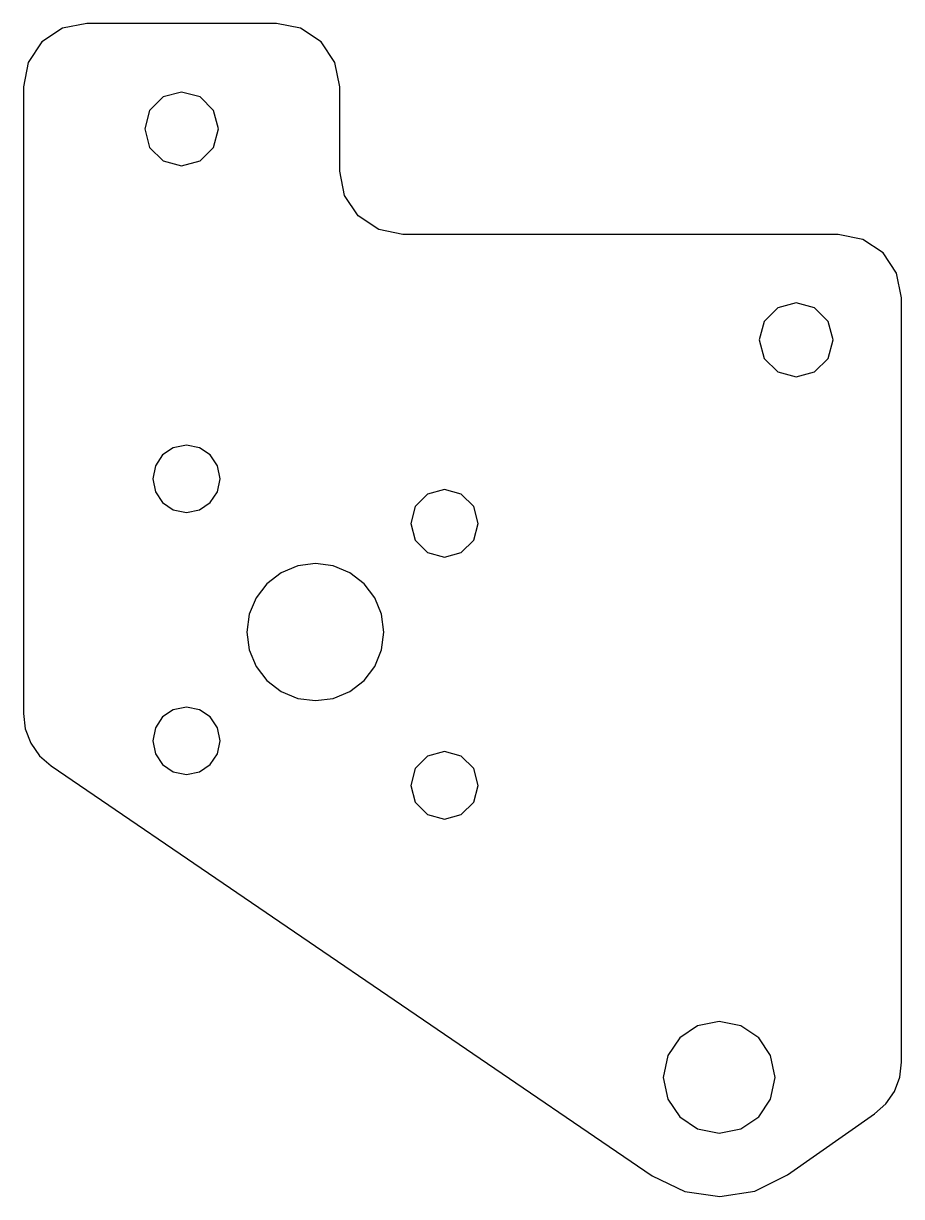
# Model space of a CAD drawing. Extents: x 33.9 to 75.5, y 212 to 267.6.
import ezdxf

# ---------------------------------------------------------------- set-up
doc = ezdxf.new("R2010")
doc.units = 0

msp = doc.modelspace()

# ---------------------------------------------------------------- linework, layer by layer
at = {"color": 7}
for points in [[(48.880052, 264.598283), (48.651692, 265.746333), (48.001375, 266.719603), (47.028106, 267.369922), (45.880056, 267.598283), (36.880067, 267.598283), (35.732017, 267.369922), (34.758748, 266.719603), (34.108431, 265.746333), (33.880071, 264.598283), (33.880071, 234.88323), (33.96953, 234.155891), (34.227832, 233.481216), (34.63986, 232.887801), (35.190495, 232.404246), (63.698002, 212.974673), (65.249874, 212.23338), (66.915687, 211.993531), (68.57834, 212.254387), (70.120732, 213.015207), (74.250749, 215.907073), (74.788885, 216.390252), (75.19105, 216.979279), (75.442882, 217.646565), (75.530018, 218.36452), (75.530018, 254.598315), (75.294257, 255.766042), (74.651332, 256.719619), (73.697751, 257.362537), (72.530022, 257.59829), (51.880047, 257.59829), (50.731997, 257.826651), (49.758728, 258.47697), (49.108411, 259.45024), (48.880052, 260.59829), (48.880052, 264.598283)], [(43.13006, 262.5983), (42.895604, 263.473299), (42.255061, 264.113843), (41.380062, 264.348298), (40.505062, 264.113843), (39.864519, 263.473299), (39.630063, 262.5983), (39.864519, 261.723301), (40.505062, 261.082757), (41.380062, 260.848301), (42.255061, 261.082757), (42.895604, 261.723301), (43.13006, 262.5983), (43.13006, 262.5983)], [(72.280022, 252.598306), (72.045567, 253.473305), (71.405023, 254.113848), (70.530024, 254.348304), (69.655026, 254.113848), (69.014482, 253.473305), (68.780027, 252.598306), (69.014482, 251.723307), (69.655026, 251.082763), (70.530024, 250.848308), (71.405023, 251.082763), (72.045567, 251.723307), (72.280022, 252.598306), (72.280022, 252.598306)], [(43.210768, 246.014978), (43.084503, 246.637179), (42.74149, 247.145158), (42.233117, 247.487586), (41.610771, 247.613136), (40.988426, 247.487586), (40.480053, 247.145158), (40.137039, 246.637179), (40.010774, 246.014978), (40.137039, 245.392778), (40.480053, 244.884799), (40.988426, 244.54237), (41.610771, 244.41682), (42.233117, 244.54237), (42.74149, 244.884799), (43.084503, 245.392778), (43.210768, 246.014978), (43.210768, 246.014978)], [(55.449333, 243.90141), (55.234974, 244.701409), (54.649334, 245.287049), (53.849334, 245.501408), (53.049335, 245.287049), (52.463695, 244.701409), (52.249336, 243.90141), (52.463695, 243.101411), (53.049335, 242.515771), (53.849334, 242.301411), (54.649334, 242.515771), (55.234974, 243.101411), (55.449333, 243.90141), (55.449333, 243.90141)], [(50.98005, 238.748312), (50.867549, 239.596293), (50.544633, 240.37331), (50.033175, 241.041472), (49.355052, 241.562891), (48.564428, 241.889454), (47.730054, 241.998308), (46.895679, 241.889454), (46.105056, 241.562891), (45.426932, 241.041472), (44.915474, 240.37331), (44.592558, 239.596293), (44.480058, 238.748312), (44.592558, 237.90033), (44.915474, 237.123314), (45.426932, 236.455151), (46.105056, 235.933733), (46.895679, 235.60717), (47.730054, 235.498316), (48.564428, 235.60717), (49.355052, 235.933733), (50.033175, 236.455151), (50.544633, 237.123314), (50.867549, 237.90033), (50.98005, 238.748312), (50.98005, 238.748312)], [(43.210768, 233.59524), (43.084503, 234.217441), (42.74149, 234.72542), (42.233117, 235.067849), (41.610771, 235.193398), (40.988426, 235.067849), (40.480053, 234.72542), (40.137039, 234.217441), (40.010774, 233.59524), (40.137039, 232.97304), (40.480053, 232.465061), (40.988426, 232.122632), (41.610771, 231.997083), (42.233117, 232.122632), (42.74149, 232.465061), (43.084503, 232.97304), (43.210768, 233.59524), (43.210768, 233.59524)], [(55.449333, 231.481672), (55.234974, 232.281671), (54.649334, 232.867311), (53.849334, 233.08167), (53.049335, 232.867311), (52.463695, 232.281671), (52.249336, 231.481672), (52.463695, 230.681673), (53.049335, 230.096033), (53.849334, 229.881674), (54.649334, 230.096033), (55.234974, 230.681673), (55.449333, 231.481672), (55.449333, 231.481672)], [(69.530026, 217.643399), (69.321776, 218.674897), (68.753859, 219.51723), (67.911527, 220.085146), (66.880029, 220.293396), (65.848531, 220.085146), (65.006198, 219.51723), (64.438282, 218.674897), (64.230032, 217.643399), (64.438282, 216.611901), (65.006198, 215.769569), (65.848531, 215.201652), (66.880029, 214.993403), (67.911527, 215.201652), (68.753859, 215.769569), (69.321776, 216.611901), (69.530026, 217.643399), (69.530026, 217.643399)]]:
    msp.add_lwpolyline(points, dxfattribs=at)

doc.saveas('drawing.dxf')
